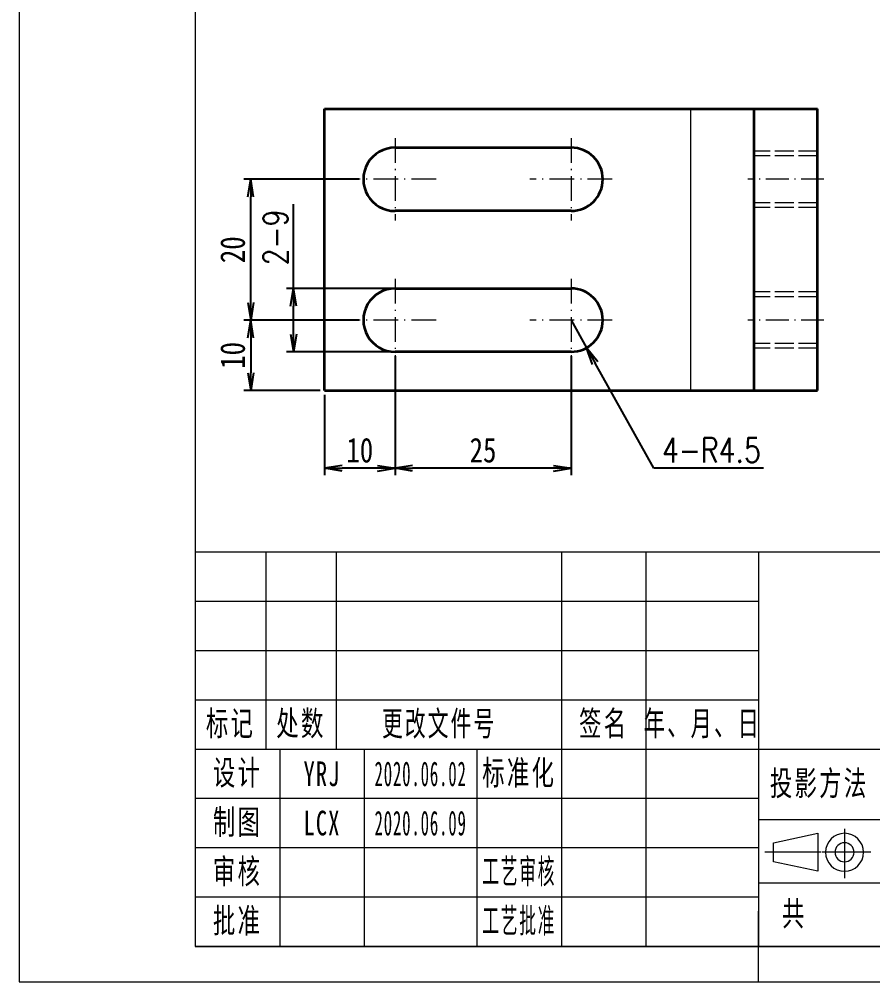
# Model space of a CAD drawing. Header units: millimetres. Extents: x -15766 to 80009, y -9701 to 15159.
# Drawn here: x 5392.1 to 5513.3, y 13253.7 to 13390.4 of the extents above; entities that cross this region are included whole.
import ezdxf

# ---------------------------------------------------------------- set-up
doc = ezdxf.new("R2010")
doc.units = ezdxf.units.MM
for name, pattern in [('CENTER-HOKUTO_1', [16, 13, -1, 1, -1]), ('DASHDOT', [18.5, 12, -3, 0.5, -3]), ('DASHED', [15, 12, -3]), ('HIDDEN-HOKUTO_1', [2, 1, -1])]:
    doc.linetypes.add(name, pattern=pattern)
doc.layers.get('DEFPOINTS').update_dxf_attribs({"lineweight": 18})
for name, color, linetype, lineweight in [('AM_7', 2, 'CENTER-HOKUTO_1', 18), ('AM_HID', 1, 'HIDDEN-HOKUTO_1', 18), ('AM_VIS', 7, 'Continuous', 18), ('CDRAFT0', 7, 'Continuous', 18), ('word_dim', 9, 'Continuous', 18), ('尺寸线层', 3, 'Continuous', 18), ('粗实线层_1', 7, 'Continuous', 15), ('细实线层', 7, 'Continuous', 18)]:
    doc.layers.add(name, color=color, linetype=linetype, lineweight=lineweight)
doc.styles.add('DIM', font='', dxfattribs={"width": 0.8})
doc.styles.add('UserTxtStyle1', font='', dxfattribs={"width": 0.618357})
doc.styles.add('UserTxtStyle2', font='', dxfattribs={"width": 0.634692})
doc.styles.add('标准', font='', dxfattribs={"width": 0.667})
doc.styles.get('DIM').set_extended_font_data('NSimSun')
doc.styles.get('UserTxtStyle1').set_extended_font_data('宋体')
doc.styles.get('UserTxtStyle2').set_extended_font_data('宋体')
doc.styles.get('标准').set_extended_font_data('宋体')
doc.dimstyles.new('1-1$0', dxfattribs={"dimtxt": 3.5, "dimasz": 2.5, "dimexe": 1, "dimexo": 0.625, "dimgap": 0.8, "dimtad": 1, "dimdsep": 46, "dimtxsty": 'DIM', "dimblk": 'OPEN', "dimcen": 0, "dimdle": 5, "dimclrd": 256, "dimclre": 256, "dimclrt": 3, "dimazin": 3, "dimtfac": 0.5, "dimtmove": 0, "dimatfit": 3, "dimldrblk": 'OPEN', "dimfxl": 0, "dimtolj": 1, "dimarcsym": 0})
doc.dimstyles.new('1-1$4', dxfattribs={"dimtxt": 3.5, "dimasz": 2.5, "dimexe": 1, "dimexo": 0.625, "dimgap": 0.8, "dimtad": 1, "dimtih": 1, "dimtoh": 1, "dimzin": 12, "dimdsep": 46, "dimtxsty": 'DIM', "dimblk": 'OPEN', "dimcen": 0, "dimdle": 5, "dimclrd": 256, "dimclre": 256, "dimclrt": 3, "dimazin": 3, "dimtfac": 0.5, "dimtmove": 0, "dimatfit": 3, "dimldrblk": 'OPEN', "dimfxl": 0, "dimtolj": 1, "dimarcsym": 0})

# ---------------------------------------------------------------- blocks, each defined once
blk = doc.blocks.new('_OPEN')
at = {"color": 0, "linetype": 'ByBlock', "lineweight": -2}
for p, q in [((-1, 0.166667), (0, 0)), ((-1, -0.166667), (0, 0)), ((0, 0), (-1, 0))]:
    blk.add_line(p, q, dxfattribs=at)
blk = doc.blocks.new('*D774')
at = {"layer": 'DEFPOINTS', "color": 0, "transparency": 16777216}
for p in [(5440.99, 13347.67), (5425, 13337.67), (5435.49, 13337.67)]:
    blk.add_point(p, dxfattribs=at)
at = {"layer": 'word_dim', "linetype": 'Continuous', "lineweight": -2, "transparency": 16777216}
for p, q in [((5440.37, 13347.67), (5424, 13347.67)), ((5425, 13345.17), (5425, 13340.17)), ((5434.87, 13337.67), (5424, 13337.67))]:
    blk.add_line(p, q, dxfattribs=at)
at = {"layer": 'word_dim', "lineweight": -2, "transparency": 16777216, "xscale": 2.5, "yscale": 2.5, "zscale": 2.5}
for p, rotation in [((5425, 13347.67), 90), ((5425, 13337.67), 270)]:
    blk.add_blockref('_OPEN', p, dxfattribs=dict(at, rotation=rotation))
at = {"layer": 'word_dim', "color": 3, "transparency": 16777216, "insert": (5422.45, 13342.67), "char_height": 3.5, "attachment_point": 5, "rotation": 90, "style": 'DIM'}
blk.add_mtext('\\A1;10', dxfattribs=at)
blk = doc.blocks.new('*D775')
at = {"layer": 'DEFPOINTS', "color": 0, "transparency": 16777216}
for p in [(5445.49, 13343.17), (5435.49, 13337.67), (5435.49, 13326.64)]:
    blk.add_point(p, dxfattribs=at)
at = {"layer": 'word_dim', "linetype": 'Continuous', "lineweight": -2, "transparency": 16777216}
for p, q in [((5445.49, 13342.55), (5445.49, 13325.64)), ((5435.49, 13337.05), (5435.49, 13325.64)), ((5442.99, 13326.64), (5437.99, 13326.64))]:
    blk.add_line(p, q, dxfattribs=at)
at = {"layer": 'word_dim', "lineweight": -2, "transparency": 16777216, "xscale": 2.5, "yscale": 2.5, "zscale": 2.5, "rotation": 180}
blk.add_blockref('_OPEN', (5435.49, 13326.64), dxfattribs=at)
at = {"layer": 'word_dim', "lineweight": -2, "transparency": 16777216, "xscale": 2.5, "yscale": 2.5, "zscale": 2.5}
blk.add_blockref('_OPEN', (5445.49, 13326.64), dxfattribs=at)
at = {"layer": 'word_dim', "color": 3, "transparency": 16777216, "insert": (5440.49, 13329.19), "char_height": 3.5, "attachment_point": 5, "style": 'DIM'}
blk.add_mtext('\\A1;10', dxfattribs=at)
blk = doc.blocks.new('*D776')
at = {"layer": 'DEFPOINTS', "color": 0, "transparency": 16777216}
for p in [(5445.49, 13343.17), (5470.49, 13343.17), (5445.49, 13326.64)]:
    blk.add_point(p, dxfattribs=at)
at = {"layer": 'word_dim', "linetype": 'Continuous', "lineweight": -2, "transparency": 16777216}
for p, q in [((5445.49, 13342.55), (5445.49, 13325.64)), ((5470.49, 13342.55), (5470.49, 13325.64)), ((5467.99, 13326.64), (5447.99, 13326.64))]:
    blk.add_line(p, q, dxfattribs=at)
at = {"layer": 'word_dim', "lineweight": -2, "transparency": 16777216, "xscale": 2.5, "yscale": 2.5, "zscale": 2.5, "rotation": 180}
blk.add_blockref('_OPEN', (5445.49, 13326.64), dxfattribs=at)
at = {"layer": 'word_dim', "lineweight": -2, "transparency": 16777216, "xscale": 2.5, "yscale": 2.5, "zscale": 2.5}
blk.add_blockref('_OPEN', (5470.49, 13326.64), dxfattribs=at)
at = {"layer": 'word_dim', "color": 3, "transparency": 16777216, "insert": (5457.99, 13329.19), "char_height": 3.5, "attachment_point": 5, "style": 'DIM'}
blk.add_mtext('\\A1;25', dxfattribs=at)
blk = doc.blocks.new('*D777')
at = {"layer": 'DEFPOINTS', "color": 0, "transparency": 16777216}
for p in [(5425, 13367.67), (5440.99, 13367.67), (5440.99, 13347.67)]:
    blk.add_point(p, dxfattribs=at)
at = {"layer": 'word_dim', "linetype": 'Continuous', "lineweight": -2, "transparency": 16777216}
for p, q in [((5440.37, 13367.67), (5424, 13367.67)), ((5425, 13350.17), (5425, 13365.17)), ((5440.37, 13347.67), (5424, 13347.67))]:
    blk.add_line(p, q, dxfattribs=at)
at = {"layer": 'word_dim', "lineweight": -2, "transparency": 16777216, "xscale": 2.5, "yscale": 2.5, "zscale": 2.5}
for p, rotation in [((5425, 13367.67), 90), ((5425, 13347.67), 270)]:
    blk.add_blockref('_OPEN', p, dxfattribs=dict(at, rotation=rotation))
at = {"layer": 'word_dim', "color": 3, "transparency": 16777216, "insert": (5422.45, 13357.67), "char_height": 3.5, "attachment_point": 5, "rotation": 90, "style": 'DIM'}
blk.add_mtext('\\A1;20', dxfattribs=at)
blk = doc.blocks.new('*D778')
at = {"layer": 'DEFPOINTS', "color": 0, "transparency": 16777216}
for p in [(5470.49, 13347.67), (5472.69, 13343.75)]:
    blk.add_point(p, dxfattribs=at)
at = {"layer": 'word_dim', "linetype": 'Continuous', "lineweight": -2, "transparency": 16777216}
for p, q in [((5470.49, 13347.67), (5472.69, 13343.75)), ((5482.23, 13326.67), (5473.91, 13341.56)), ((5497.83, 13326.67), (5482.23, 13326.67))]:
    blk.add_line(p, q, dxfattribs=at)
at = {"layer": 'word_dim', "lineweight": -2, "transparency": 16777216, "xscale": 2.5, "yscale": 2.5, "zscale": 2.5, "rotation": 119.1890932960223}
blk.add_blockref('_OPEN', (5472.69, 13343.75), dxfattribs=at)
at = {"layer": 'word_dim', "color": 3, "transparency": 16777216, "insert": (5490.43, 13329.22), "char_height": 3.5, "attachment_point": 5, "style": 'DIM'}
blk.add_mtext('\\A1;{\\Fromans,bigfont|c134;4-R4.5}', dxfattribs=at)
blk = doc.blocks.new('*X615')
at = {"layer": 'CDRAFT0'}
blk.add_lwpolyline([(0, 0), (210, 0), (210, 297), (0, 297), (0, 0)], dxfattribs=at)
at = {"layer": '粗实线层_1'}
for p, q in [((25, 292), (25, 5)), ((105, 0), (105, 10)), ((25, 5), (205, 5))]:
    blk.add_line(p, q, dxfattribs=at)
blk = doc.blocks.new('*D849')
at = {"layer": 'DEFPOINTS', "color": 0, "transparency": 16777216}
for p in [(5431.07, 13352.17), (5445.49, 13352.17), (5445.49, 13343.17)]:
    blk.add_point(p, dxfattribs=at)
at = {"layer": 'word_dim', "linetype": 'Continuous', "lineweight": -2, "transparency": 16777216}
for p, q in [((5431.07, 13352.17), (5431.07, 13364.14)), ((5444.87, 13352.17), (5430.07, 13352.17)), ((5431.07, 13345.67), (5431.07, 13349.67)), ((5444.87, 13343.17), (5430.07, 13343.17))]:
    blk.add_line(p, q, dxfattribs=at)
at = {"layer": 'word_dim', "lineweight": -2, "transparency": 16777216, "xscale": 2.5, "yscale": 2.5, "zscale": 2.5}
for p, rotation in [((5431.07, 13352.17), 90), ((5431.07, 13343.17), 270)]:
    blk.add_blockref('_OPEN', p, dxfattribs=dict(at, rotation=rotation))
at = {"layer": 'word_dim', "color": 3, "transparency": 16777216, "insert": (5428.52, 13359.41), "char_height": 3.5, "attachment_point": 5, "rotation": 90, "style": 'DIM'}
blk.add_mtext('\\A1;{\\Fromans,bigfont|c134;2-9}', dxfattribs=at)

msp = doc.modelspace()

# ---------------------------------------------------------------- linework, layer by layer
at = {"layer": 'AM_7', "linetype": 'DASHDOT', "lineweight": 13, "ltscale": 0.2925}
for p, q in [((5445.4938, 13373.52452), (5445.4938, 13361.8245)), ((5470.4938, 13373.52458), (5470.4938, 13361.82456)), ((5445.4938, 13353.52452), (5445.4938, 13341.8245)), ((5470.4938, 13353.52458), (5470.4938, 13341.82456))]:
    msp.add_line(p, q, dxfattribs=at)
at = {"layer": 'AM_7', "linetype": 'DASHDOT', "lineweight": 13, "ltscale": 0.292493}
for p, q in [((5451.34341, 13367.67448), (5439.64371, 13367.67448)), ((5476.34341, 13367.67454), (5464.64371, 13367.67454)), ((5451.34341, 13347.67448), (5439.64371, 13347.67448)), ((5476.34341, 13347.67454), (5464.64371, 13347.67454))]:
    msp.add_line(p, q, dxfattribs=at)
at = {"layer": 'AM_7', "linetype": 'DASHDOT', "lineweight": 13, "ltscale": 0.269995}
msp.add_line((5506.39322, 13367.67466), (5495.59341, 13367.67466), dxfattribs=at)
at = {"layer": 'AM_7', "linetype": 'DASHDOT', "lineweight": 13, "ltscale": 0.27002}
msp.add_line((5506.39419, 13347.67466), (5495.59341, 13347.67466), dxfattribs=at)
at = {"layer": 'AM_HID', "linetype": 'DASHED', "lineweight": 13}
msp.add_line((5487.4938, 13337.6746), (5487.4938, 13377.6746), dxfattribs=at)
at = {"layer": 'AM_HID', "linetype": 'DASHED', "lineweight": 13, "ltscale": 0.225}
for p, q in [((5505.4938, 13371.67466), (5496.4938, 13371.67466)), ((5505.4938, 13370.99821), (5496.4938, 13370.99815)), ((5505.4938, 13364.35118), (5496.4938, 13364.35118)), ((5505.4938, 13363.67466), (5496.4938, 13363.67466)), ((5505.4938, 13351.67466), (5496.4938, 13351.67466)), ((5505.4938, 13350.99821), (5496.4938, 13350.99815)), ((5505.4938, 13344.35118), (5496.4938, 13344.35118)), ((5505.4938, 13343.67466), (5496.4938, 13343.67466))]:
    msp.add_line(p, q, dxfattribs=at)
at = {"layer": 'AM_VIS', "lineweight": 35}
for p, q in [((5435.4938, 13377.67448), (5487.4938, 13377.6746)), ((5435.4938, 13337.67448), (5435.4938, 13377.67448)), ((5487.4938, 13377.6746), (5496.4938, 13377.67466)), ((5496.4938, 13377.67466), (5505.4938, 13377.67466)), ((5496.4938, 13337.67466), (5496.4938, 13377.67466)), ((5505.4938, 13337.67466), (5505.4938, 13377.67466)), ((5445.4938, 13372.17448), (5470.4938, 13372.17454)), ((5470.4938, 13363.17454), (5445.4938, 13363.17448)), ((5445.4938, 13352.17448), (5470.4938, 13352.17454)), ((5470.4938, 13343.17454), (5445.4938, 13343.17448)), ((5435.4938, 13337.67448), (5487.4938, 13337.6746)), ((5487.4938, 13337.6746), (5496.4938, 13337.67466)), ((5496.4938, 13337.67466), (5505.4938, 13337.67466))]:
    msp.add_line(p, q, dxfattribs=at)
at = {"layer": 'AM_VIS', "lineweight": 13}
msp.add_line((5487.4938, 13337.6746), (5487.4938, 13377.6746), dxfattribs=at)
at = {"layer": 'AM_VIS', "lineweight": 35}
for centre, start, end in [((5445.4938, 13367.67448), 90.000153, 270.000155), ((5470.4938, 13367.67454), 270.000155, 90.000153), ((5445.4938, 13347.67448), 90.000153, 270.000155), ((5470.4938, 13347.67454), 270.000155, 90.000153)]:
    msp.add_arc(centre, 4.5, start, end, dxfattribs=at)
at = {"layer": '粗实线层_1'}
for p, q in [((5597.12964, 13314.73384), (5417.12964, 13314.73384)), ((5417.12964, 13314.73384), (5417.12964, 13258.73384)), ((5497.12964, 13314.73384), (5497.12964, 13258.73384)), ((5547.12964, 13286.73384), (5417.12964, 13286.73384)), ((5457.12964, 13286.73384), (5457.12964, 13258.73384)), ((5497.12964, 13279.73384), (5417.12964, 13279.73384)), ((5497.12964, 13272.73384), (5417.12964, 13272.73384)), ((5547.12964, 13267.73384), (5497.12964, 13267.73384)), ((5497.12964, 13265.73384), (5417.12964, 13265.73384)), ((5597.12964, 13258.73384), (5417.12964, 13258.73384))]:
    msp.add_line(p, q, dxfattribs=at)
at = {"layer": '细实线层'}
for p, q in [((5427.12964, 13314.73384), (5427.12964, 13286.73384)), ((5437.12964, 13314.73384), (5437.12964, 13286.73384)), ((5469.12964, 13314.73384), (5469.12964, 13258.73384)), ((5481.12964, 13314.73384), (5481.12964, 13258.73384)), ((5497.12964, 13307.73384), (5417.12964, 13307.73384)), ((5497.12964, 13300.73384), (5417.12964, 13300.73384)), ((5497.12964, 13293.73384), (5417.12964, 13293.73384)), ((5429.12964, 13286.73384), (5429.12964, 13258.73384)), ((5441.12964, 13286.73384), (5441.12964, 13258.73384)), ((5547.12964, 13276.73384), (5497.12964, 13276.73384))]:
    msp.add_line(p, q, dxfattribs=at)
at = {"layer": '细实线层', "color": 2, "linetype": 'CENTER-HOKUTO_1', "lineweight": 18}
for p, q in [((5509.32777, 13275.43367), (5509.32777, 13268.45687)), ((5505.97768, 13272.11267), (5498.01963, 13272.11267)), ((5513.04011, 13272.11267), (5506.08445, 13272.11267))]:
    msp.add_line(p, q, dxfattribs=at)
at = {"layer": '细实线层', "color": 3}
for p, q in [((5499.23131, 13273.46267), (5505.55836, 13274.81267)), ((5505.55836, 13274.81267), (5505.55836, 13269.41267)), ((5499.23131, 13270.76267), (5499.23131, 13273.46267)), ((5505.55836, 13269.41267), (5499.23131, 13270.76267))]:
    msp.add_line(p, q, dxfattribs=at)
for radius in [2.7, 1.35]:
    msp.add_arc((5509.32777, 13272.11267), radius, 0, 359.9893827, dxfattribs=at)

# ---------------------------------------------------------------- block references
at = {"layer": 'AM_VIS'}
msp.add_blockref('*X615', (5392.12964, 13253.73384), dxfattribs=at)

# ---------------------------------------------------------------- texts
at = {"layer": '尺寸线层', "char_height": 3.5, "attachment_point": 5, "line_spacing_factor": 1.15057}
for s, insert, width, style in [('\\T1.1;标记', (5422.12964, 13290.23384), 18, '标准'), ('\\T1.1;处数', (5432.12964, 13290.23384), 18, '标准'), ('\\T1.1;更改文件号', (5451.76306, 13290.20985), 30, 'UserTxtStyle1'), ('\\T1.1;签名', (5475.12964, 13290.23384), 22, '标准'), ('\\T1.1;年、月、日', (5489.12964, 13290.23384), 30, 'UserTxtStyle2'), ('\\T1.1;设计', (5423.12964, 13283.23384), 22, '标准'), ('{\\T1.1;YRJ}', (5435.12964, 13283.23384), 22, '标准'), ('{\\W0.5;\\T1.1;2020.06.02}', (5449.12964, 13283.23384), 16, '标准'), ('\\T1.1;标准化', (5463.12964, 13283.23384), 22, '标准'), ('\\T1.1;投影方法', (5505.72464, 13281.73384), 22, '标准'), ('\\T1.1;制图', (5423.12964, 13276.23384), 22, '标准'), ('{\\T1.1;LCX}', (5435.12964, 13276.23384), 22, '标准'), ('{\\W0.5;\\T1.1;2020.06.09}', (5449.12964, 13276.23384), 16, '标准'), ('\\T1.1;审核', (5423.12964, 13269.23384), 22, '标准'), ('{\\W0.5;\\T1.1;工艺审核}', (5463.12964, 13269.23384), 22, '标准'), ('{\\T1.1;批准}', (5423.12964, 13262.23384), 22, '标准'), ('{\\W0.5;\\T1.1;工艺批准}', (5463.12964, 13262.23384), 22, '标准'), ('\\T1.1;共', (5502.20098, 13263.23384), 8, '标准')]:
    msp.add_mtext(s, dxfattribs=dict(at, insert=insert, width=width, style=style))

# ---------------------------------------------------------------- dimensions: what is measured, and where the dimension line sits
at = {"layer": 'word_dim'}
for base, p1, p2, picture, middle in [((5424.9981, 13367.67447), (5440.9938, 13347.67447), (5440.9938, 13367.67447), '*D777', (5422.4481, 13357.67447)), ((5424.9981, 13337.67448), (5440.9938, 13347.67448), (5435.4938, 13337.67448), '*D774', (5422.4481, 13342.67448))]:
    dim = msp.add_linear_dim(base=base, p1=p1, p2=p2, angle=90, dimstyle='1-1$0', dxfattribs=at)
    dim.commit()
    dim.dimension.update_dxf_attribs({"geometry": picture, "text_midpoint": middle})
dim = msp.add_linear_dim(base=(5431.06586, 13352.17448), p1=(5445.4938, 13343.17448), p2=(5445.49378, 13352.17448), angle=90, text='{\\Fromans,bigfont|c134;2-<>}', dimstyle='1-1$0', dxfattribs=at)
dim.commit()
dim.dimension.update_dxf_attribs({"geometry": '*D849', "text_midpoint": (5428.51586, 13359.40781)})
dim = msp.add_radius_dim(center=(5470.4938, 13347.67454), mpoint=(5472.68842, 13343.74597), text='{\\Fromans,bigfont|c134;4-<>}', dimstyle='1-1$4', dxfattribs=at)
dim.commit()
dim.dimension.update_dxf_attribs({"geometry": '*D778', "text_midpoint": (5490.42839, 13326.66858), "dimtype": 164})
for base, p1, p2, picture, middle in [((5435.4938, 13326.63518), (5445.49382, 13343.17448), (5435.4938, 13337.67448), '*D775', (5440.49381, 13329.18518)), ((5445.4938, 13326.63518), (5470.49382, 13343.17454), (5445.4938, 13343.17454), '*D776', (5457.99381, 13329.18518))]:
    dim = msp.add_linear_dim(base=base, p1=p1, p2=p2, dimstyle='1-1$0', dxfattribs=at)
    dim.commit()
    dim.dimension.update_dxf_attribs({"geometry": picture, "text_midpoint": middle})

doc.saveas('drawing.dxf')
